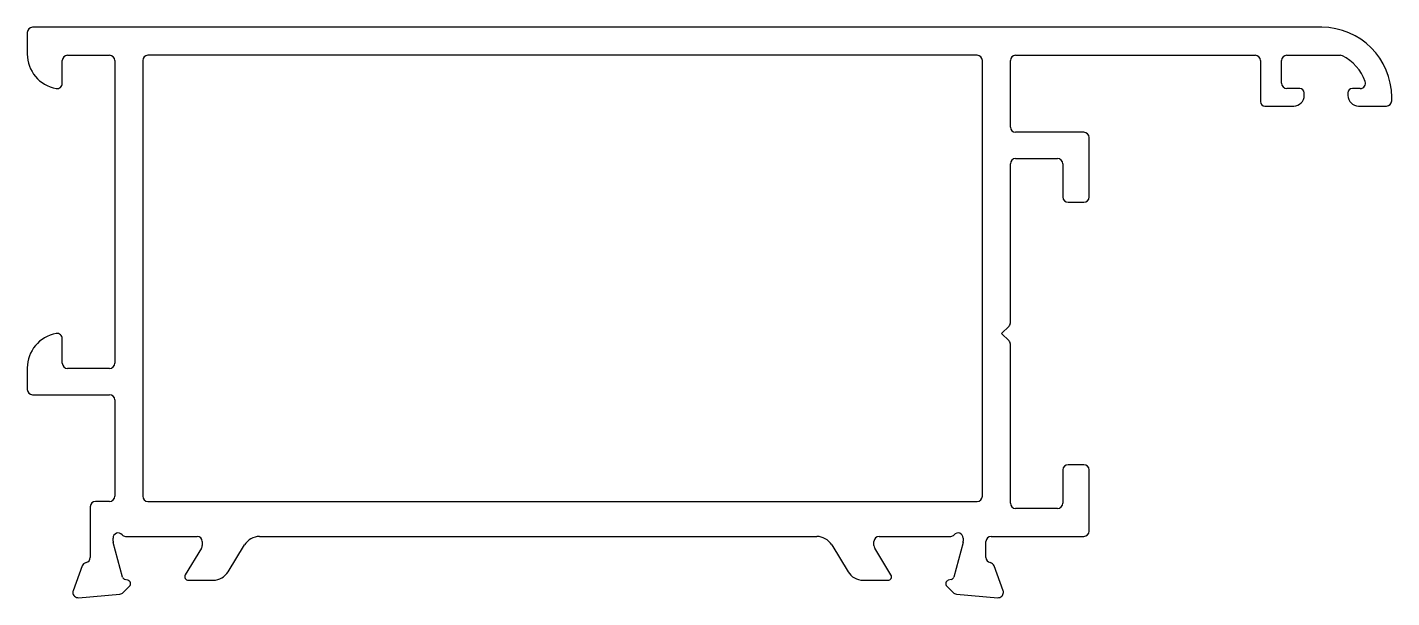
# Model space of a CAD drawing. Extents: x 660.4 to 738.4, y 757 to 789.6.
import ezdxf

# ---------------------------------------------------------------- set-up
doc = ezdxf.new("R2010")
doc.units = 0
doc.layers.get('0').update_dxf_attribs({"linetype": 'CONTINUOUS'})

msp = doc.modelspace()

# ---------------------------------------------------------------- linework, layer by layer
at = {"color": 0}
for p, q in [((734.398, 789.649), (660.698, 789.649)), ((660.398, 789.349), (660.398, 788.121)), ((662.698, 788.049), (665.098, 788.049)), ((714.698, 788.049), (667.298, 788.049)), ((716.898, 788.049), (730.598, 788.049)), ((732.398, 788.049), (735.446, 788.049)), ((662.398, 786.447), (662.398, 787.749)), ((665.398, 787.749), (665.398, 770.447)), ((666.998, 787.749), (666.998, 762.849)), ((714.998, 762.849), (714.998, 787.749)), ((716.598, 783.949), (716.598, 787.749)), ((730.898, 787.749), (730.898, 785.399)), ((732.098, 786.449), (732.098, 787.749)), ((733.148, 786.149), (732.398, 786.149)), ((733.398, 785.749), (733.398, 785.899)), ((735.898, 785.899), (735.898, 785.749)), ((736.604, 786.149), (736.148, 786.149)), ((738.398, 785.449), (738.398, 785.649)), ((731.148, 785.149), (732.798, 785.149)), ((736.498, 785.149), (738.098, 785.149)), ((720.798, 783.649), (716.898, 783.649)), ((721.098, 779.949), (721.098, 783.349)), ((716.598, 772.752), (716.598, 781.849)), ((716.898, 782.149), (719.298, 782.149)), ((719.598, 781.849), (719.598, 779.949)), ((719.898, 779.649), (720.798, 779.649)), ((716.098, 772.149), (716.525, 772.575)), ((662.398, 770.447), (662.398, 771.849)), ((716.525, 771.722), (716.098, 772.149)), ((716.598, 762.449), (716.598, 771.545)), ((660.398, 770.175), (660.398, 768.949)), ((665.098, 770.147), (662.698, 770.147)), ((660.698, 768.649), (665.098, 768.649)), ((665.398, 768.349), (665.398, 762.849)), ((720.798, 764.649), (719.898, 764.649)), ((719.598, 764.349), (719.598, 762.449)), ((721.098, 760.849), (721.098, 764.349)), ((664.001, 762.249), (664.001, 759.346)), ((665.098, 762.549), (664.301, 762.549)), ((667.298, 762.549), (714.698, 762.549)), ((719.298, 762.149), (716.898, 762.149)), ((666.005, 760.549), (670.101, 760.549)), ((673.672, 760.544), (705.53, 760.544)), ((709.101, 760.549), (713.197, 760.549)), ((715.501, 760.549), (720.798, 760.549)), ((665.301, 760.285), (665.301, 760.446)), ((665.843, 758.225), (665.311, 760.207)), ((670.357, 759.871), (669.431, 758.353)), ((670.401, 760.249), (670.401, 760.028)), ((671.88, 758.528), (672.819, 760.065)), ((706.384, 760.065), (707.322, 758.528)), ((708.801, 760.028), (708.801, 760.249)), ((709.772, 758.353), (708.845, 759.871)), ((713.891, 760.207), (713.36, 758.225)), ((713.901, 760.446), (713.901, 760.285)), ((715.201, 759.346), (715.201, 760.249)), ((663.533, 758.859), (663.019, 757.446)), ((716.184, 757.446), (715.67, 758.859)), ((665.879, 757.34), (666.243, 757.704)), ((666.153, 758.039), (665.984, 758.084)), ((669.601, 758.049), (671.027, 758.049)), ((708.176, 758.049), (709.601, 758.049)), ((712.96, 757.704), (713.324, 757.34)), ((713.219, 758.084), (713.049, 758.039)), ((663.327, 757.047), (665.693, 757.254)), ((713.51, 757.254), (715.875, 757.047))]:
    msp.add_line(p, q, dxfattribs=at)
for centre, radius, start, end in [((660.698, 789.349), 0.3, 90, 180), ((734.398, 785.649), 4, 360, 90), ((662.398, 788.121), 2, 180, 259.83575), ((662.698, 787.749), 0.3, 90, 180), ((665.098, 787.749), 0.3, 0, 90), ((667.298, 787.749), 0.3, 90, 180), ((714.698, 787.749), 0.3, 360, 90), ((716.898, 787.749), 0.3, 90, 180), ((730.598, 787.749), 0.3, 0, 90), ((732.398, 787.749), 0.3, 90, 180), ((735.446, 787.749), 0.3, 63.4916, 90), ((734.398, 785.649), 2.647, 19.93187, 63.4916), ((662.098, 786.447), 0.3, 259.83575, 0), ((732.398, 786.449), 0.3, 180, 270), ((736.604, 786.449), 0.3, 270, 19.93187), ((732.798, 785.749), 0.6, 270, 360), ((733.148, 785.899), 0.25, 0, 90), ((736.148, 785.899), 0.25, 90, 180), ((736.498, 785.749), 0.6, 180, 270), ((731.148, 785.399), 0.25, 180, 270), ((738.098, 785.449), 0.3, 270, 360), ((716.898, 783.949), 0.3, 180, 270), ((720.798, 783.349), 0.3, 0, 90), ((716.898, 781.849), 0.3, 90, 180), ((719.298, 781.849), 0.3, 0, 90), ((719.898, 779.949), 0.3, 180, 270), ((720.798, 779.949), 0.3, 270, 360), ((716.348, 772.752), 0.25, 315, 0), ((662.398, 770.175), 2, 100.16425, 180), ((662.098, 771.849), 0.3, 360, 100.16425), ((716.348, 771.545), 0.25, 0, 45), ((662.698, 770.447), 0.3, 180, 270), ((665.098, 770.447), 0.3, 270, 360), ((660.698, 768.949), 0.3, 180, 270), ((665.098, 768.349), 0.3, 360, 90), ((719.898, 764.349), 0.3, 90, 180), ((720.798, 764.349), 0.3, 360, 90), ((665.098, 762.849), 0.3, 270, 360), ((667.298, 762.849), 0.3, 180, 270), ((714.698, 762.849), 0.3, 270, 0), ((664.301, 762.249), 0.3, 90, 180), ((716.898, 762.449), 0.3, 180, 270), ((719.298, 762.449), 0.3, 270, 0), ((665.601, 760.446), 0.3, 41.81031, 180), ((666.048, 760.846), 0.3, 221.81031, 261.74026), ((670.101, 760.249), 0.3, 360, 90), ((673.672, 759.544), 1, 90, 148.60449), ((705.53, 759.544), 1, 31.39551, 90), ((709.101, 760.249), 0.3, 90, 180), ((713.154, 760.846), 0.3, 278.25974, 318.18969), ((713.601, 760.446), 0.3, 360, 138.18969), ((715.501, 760.249), 0.3, 90, 180), ((720.798, 760.849), 0.3, 270, 0), ((665.601, 760.285), 0.3, 180, 195), ((670.101, 760.028), 0.3, 328.60449, 0), ((709.101, 760.028), 0.3, 180, 211.39551), ((713.601, 760.285), 0.3, 345, 360), ((663.815, 758.756), 0.3, 100.90428, 160), ((663.701, 759.346), 0.3, 280.90428, 0), ((715.501, 759.346), 0.3, 180, 259.09572), ((715.388, 758.756), 0.3, 20, 79.09572), ((666.036, 758.277), 0.2, 195, 255), ((669.601, 758.249), 0.2, 148.60449, 270), ((671.027, 759.049), 1, 270, 328.60449), ((708.176, 759.049), 1, 211.39551, 270), ((709.601, 758.249), 0.2, 270, 31.39551), ((713.167, 758.277), 0.2, 285, 345), ((663.283, 757.349), 0.281, 159.71969, 180.66397), ((666.101, 757.846), 0.2, 315, 75), ((713.101, 757.846), 0.2, 105, 225), ((715.92, 757.349), 0.281, 359.33603, 20.28031), ((663.301, 757.346), 0.3, 180, 275), ((665.667, 757.553), 0.3, 275, 315), ((713.536, 757.553), 0.3, 225, 265), ((715.901, 757.346), 0.3, 265, 360)]:
    msp.add_arc(centre, radius, start, end, dxfattribs=at)

doc.saveas('drawing.dxf')
